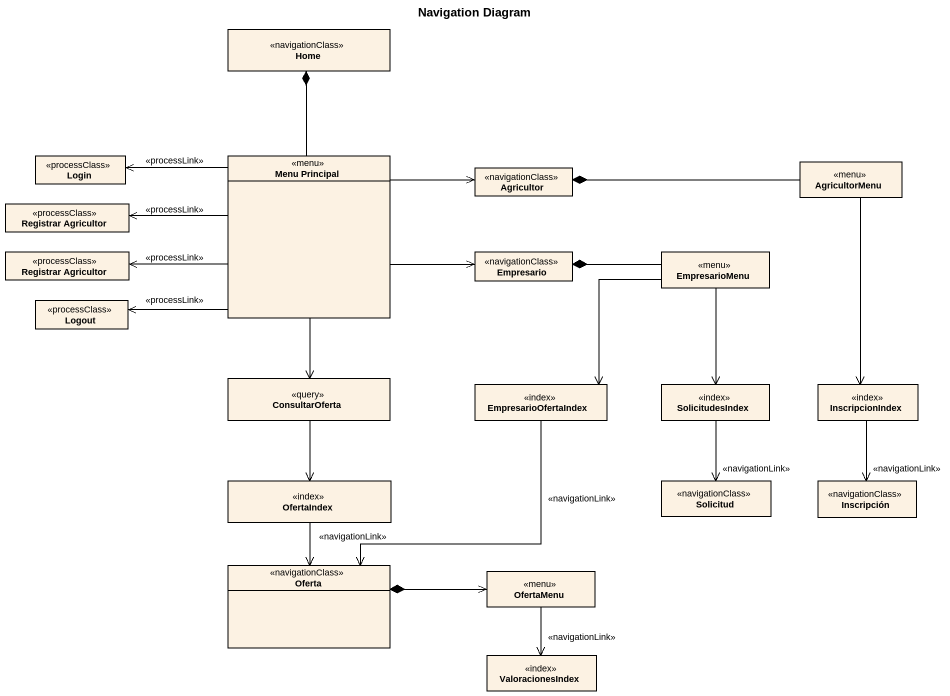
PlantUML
@startuml
title Navigation Diagram
hide circle
hide empty members
class Home <<navigationClass>>
class Login <<processClass>>
class "Menu Principal" as Menu_Principal <<menu>>
class Agricultor <<navigationClass>>
class AgricultorMenu <<menu>>
class "Registrar Agricultor" as Registrar_Agricultor <<processClass>>
class "Registrar Agricultor" as Registrar_Agricultor_2 <<processClass>>
class Empresario <<navigationClass>>
class EmpresarioMenu <<menu>>
class Logout <<processClass>>
class ConsultarOferta <<query>>
class EmpresarioOfertaIndex <<index>>
class SolicitudesIndex <<index>>
class InscripcionIndex <<index>>
class OfertaIndex <<index>>
class Solicitud <<navigationClass>>
class Inscripción <<navigationClass>>
class Oferta <<navigationClass>>
class OfertaMenu <<menu>>
class ValoracionesIndex <<index>>
Home *-- Menu_Principal
Menu_Principal -left-> Login : <<processLink>>
Menu_Principal -right-> Agricultor
Menu_Principal -left-> Registrar_Agricultor : <<processLink>>
Menu_Principal -left-> Registrar_Agricultor_2 : <<processLink>>
Menu_Principal -right-> Empresario
Menu_Principal -left-> Logout : <<processLink>>
Menu_Principal --> ConsultarOferta
Agricultor *-right- AgricultorMenu
AgricultorMenu --> InscripcionIndex
Empresario *-right- EmpresarioMenu
EmpresarioMenu --> EmpresarioOfertaIndex
EmpresarioMenu --> SolicitudesIndex
ConsultarOferta --> OfertaIndex
EmpresarioOfertaIndex --> Oferta : <<navigationLink>>
SolicitudesIndex --> Solicitud : <<navigationLink>>
InscripcionIndex --> Inscripción : <<navigationLink>>
OfertaIndex --> Oferta : <<navigationLink>>
Oferta *-right-> OfertaMenu
OfertaMenu --> ValoracionesIndex : <<navigationLink>>
@enduml
